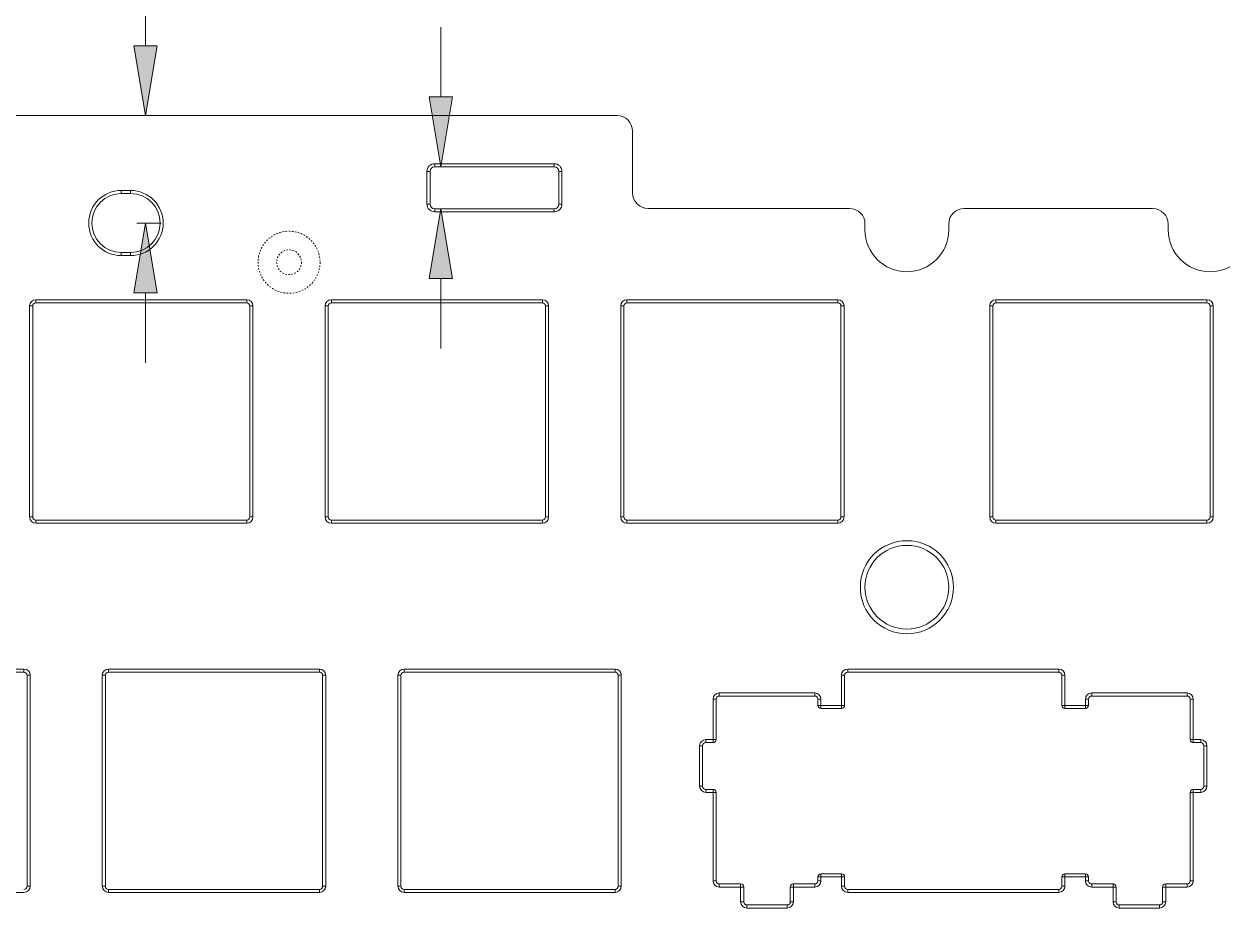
# Model space of a CAD drawing. Header units: millimetres. Extents: x 78 to 606, y -329 to -69.
# Drawn here: x 339.9 to 417.1, y -171.5 to -114.6 of the extents above; entities that cross this region are included whole.
import ezdxf

# ---------------------------------------------------------------- set-up
doc = ezdxf.new("R2010")
doc.units = ezdxf.units.MM
doc.header["$MEASUREMENT"] = 0
doc.linetypes.add('AI-Linetype-20', pattern=[0.18189, 0.090945, -0.090945])
doc.linetypes.add('AI-Linetype-21', pattern=[0.18189, 0.090945, -0.090945])
doc.layers.add('图层 1', color=7, linetype='Continuous', lineweight=0)

msp = doc.modelspace()

# ---------------------------------------------------------------- hatches: boundary and pattern name
at = {"layer": '图层 1', "true_color": 0x6ab82d, "transparency": 33554687}
h = msp.add_hatch(color=75, dxfattribs=at)
h.dxf.hatch_style = 2
h.paths.add_polyline_path([(347.004, -115.963), (348.504, -115.963), (347.754, -120.463)])
h = msp.add_hatch(color=75, dxfattribs=at)
h.dxf.hatch_style = 2
h.paths.add_polyline_path([(366.032, -119.263), (367.532, -119.263), (366.782, -123.763)])
h = msp.add_hatch(color=75, dxfattribs=at)
h.dxf.hatch_style = 2
h.paths.add_polyline_path([(367.532, -130.963), (366.032, -130.963), (366.782, -126.463)])
h = msp.add_hatch(color=75, dxfattribs=at)
h.dxf.hatch_style = 2
h.paths.add_polyline_path([(348.504, -131.885), (347.004, -131.885), (347.754, -127.385)])

# ---------------------------------------------------------------- linework, layer by layer
at = {"layer": '图层 1', "color": 75, "lineweight": 5, "true_color": 0x6ab82d}
for p, q in [((347.754, -115.963), (347.754, -110.749)), ((366.782, -119.263), (366.782, -114.763)), ((343.511, -120.463), (348.754, -120.463)), ((365.782, -123.763), (365.782, -123.763)), ((365.782, -126.463), (365.782, -126.463)), ((347.19, -127.385), (348.754, -127.385)), ((366.782, -130.963), (366.782, -135.463)), ((347.754, -131.885), (347.754, -136.385))]:
    msp.add_line(p, q, dxfattribs=at)
at = {"layer": '图层 1', "color": 18, "lineweight": 5, "true_color": 0x040000}
for p, q in [((378.142, -120.463), (313.142, -120.463)), ((379.142, -121.463), (379.142, -125.448)), ((346.19, -125.285), (346.19, -125.485)), ((346.79, -125.285), (346.19, -125.285)), ((346.79, -125.485), (346.19, -125.485)), ((346.79, -125.485), (346.79, -125.285)), ((380.142, -126.448), (393.125, -126.448)), ((412.665, -126.448), (400.525, -126.448)), ((394.125, -127.828), (394.125, -127.448)), ((399.525, -127.828), (399.525, -127.448)), ((413.665, -127.828), (413.665, -127.448)), ((346.19, -129.285), (346.19, -129.485)), ((346.19, -129.285), (346.79, -129.285)), ((346.19, -129.485), (346.79, -129.485)), ((346.79, -129.485), (346.79, -129.285)), ((340.278, -132.728), (340.278, -146.328)), ((340.478, -132.728), (340.278, -132.728)), ((340.478, -132.728), (340.478, -146.328)), ((340.678, -132.328), (340.678, -132.528)), ((354.278, -132.328), (340.678, -132.328)), ((354.278, -132.528), (340.678, -132.528)), ((354.278, -132.528), (354.278, -132.328)), ((354.478, -146.328), (354.478, -132.728)), ((354.678, -132.728), (354.478, -132.728)), ((354.678, -146.328), (354.678, -132.728)), ((359.328, -132.728), (359.328, -146.328)), ((359.528, -132.728), (359.328, -132.728)), ((359.528, -132.728), (359.528, -146.328)), ((359.728, -132.328), (359.728, -132.528)), ((373.328, -132.328), (359.728, -132.328)), ((373.328, -132.528), (359.728, -132.528)), ((373.328, -132.528), (373.328, -132.328)), ((373.528, -146.328), (373.528, -132.728)), ((373.728, -132.728), (373.528, -132.728)), ((373.728, -146.328), (373.728, -132.728)), ((378.378, -132.728), (378.378, -146.328)), ((378.578, -132.728), (378.378, -132.728)), ((378.578, -132.728), (378.578, -146.328)), ((378.778, -132.328), (378.778, -132.528)), ((392.378, -132.328), (378.778, -132.328)), ((392.378, -132.528), (378.778, -132.528)), ((392.378, -132.528), (392.378, -132.328)), ((392.578, -146.328), (392.578, -132.728)), ((392.778, -132.728), (392.578, -132.728)), ((392.778, -146.328), (392.778, -132.728)), ((402.166, -132.728), (402.166, -146.328)), ((402.366, -132.728), (402.166, -132.728)), ((402.366, -132.728), (402.366, -146.328)), ((402.566, -132.328), (402.566, -132.528)), ((416.166, -132.328), (402.566, -132.328)), ((416.166, -132.528), (402.566, -132.528)), ((416.166, -132.528), (416.166, -132.328)), ((416.566, -132.728), (416.366, -132.728)), ((416.366, -146.328), (416.366, -132.728)), ((416.566, -146.328), (416.566, -132.728)), ((340.278, -146.328), (340.478, -146.328)), ((340.678, -146.528), (340.678, -146.728)), ((340.678, -146.528), (354.278, -146.528)), ((354.278, -146.728), (354.278, -146.528)), ((354.478, -146.328), (354.678, -146.328)), ((359.328, -146.328), (359.528, -146.328)), ((359.728, -146.528), (359.728, -146.728)), ((359.728, -146.528), (373.328, -146.528)), ((373.328, -146.728), (373.328, -146.528)), ((373.528, -146.328), (373.728, -146.328)), ((378.378, -146.328), (378.578, -146.328)), ((378.778, -146.528), (378.778, -146.728)), ((378.778, -146.528), (392.378, -146.528)), ((392.378, -146.728), (392.378, -146.528)), ((392.578, -146.328), (392.778, -146.328)), ((402.166, -146.328), (402.366, -146.328)), ((402.566, -146.528), (416.166, -146.528)), ((402.566, -146.528), (402.566, -146.728)), ((416.166, -146.728), (416.166, -146.528)), ((416.366, -146.328), (416.566, -146.328)), ((340.678, -146.728), (354.278, -146.728)), ((359.728, -146.728), (373.328, -146.728)), ((378.778, -146.728), (392.378, -146.728)), ((402.566, -146.728), (416.166, -146.728)), ((339.916, -156.127), (326.316, -156.127)), ((339.916, -156.327), (326.316, -156.327)), ((339.916, -156.327), (339.916, -156.127)), ((340.116, -170.127), (340.116, -156.527)), ((340.316, -156.527), (340.116, -156.527)), ((340.316, -170.127), (340.316, -156.527)), ((344.966, -156.527), (344.966, -170.127)), ((345.166, -156.527), (344.966, -156.527)), ((345.166, -156.527), (345.166, -170.127)), ((345.366, -156.127), (345.366, -156.327)), ((358.966, -156.127), (345.366, -156.127)), ((358.966, -156.327), (345.366, -156.327)), ((358.966, -156.327), (358.966, -156.127)), ((359.166, -170.127), (359.166, -156.527)), ((359.366, -156.527), (359.166, -156.527)), ((359.366, -170.127), (359.366, -156.527)), ((364.016, -156.527), (364.016, -170.127)), ((364.216, -156.527), (364.016, -156.527)), ((364.216, -156.527), (364.216, -170.127)), ((364.416, -156.127), (364.416, -156.327)), ((378.016, -156.127), (364.416, -156.127)), ((378.016, -156.327), (364.416, -156.327)), ((378.016, -156.327), (378.016, -156.127)), ((378.216, -170.127), (378.216, -156.527)), ((378.416, -156.527), (378.216, -156.527)), ((378.416, -170.127), (378.416, -156.527)), ((392.611, -158.672), (392.611, -156.527)), ((392.811, -156.527), (392.611, -156.527)), ((392.811, -156.527), (392.811, -158.472)), ((393.011, -156.127), (393.011, -156.327)), ((406.611, -156.127), (393.011, -156.127)), ((406.611, -156.327), (393.011, -156.327)), ((406.611, -156.327), (406.611, -156.127)), ((407.011, -156.527), (406.811, -156.527)), ((406.811, -158.472), (406.811, -156.527)), ((407.011, -158.672), (407.011, -156.527)), ((384.536, -158.072), (384.336, -158.072)), ((384.336, -160.872), (384.336, -158.072)), ((384.536, -158.072), (384.536, -160.672)), ((390.886, -157.672), (384.736, -157.672)), ((384.736, -157.672), (384.736, -157.872)), ((390.886, -157.872), (384.736, -157.872)), ((390.886, -157.872), (390.886, -157.672)), ((391.286, -158.072), (391.086, -158.072)), ((391.086, -158.472), (391.086, -158.072)), ((391.286, -158.672), (391.286, -158.072)), ((408.536, -158.072), (408.336, -158.072)), ((408.336, -158.672), (408.336, -158.072)), ((408.536, -158.072), (408.536, -158.472)), ((414.886, -157.672), (408.736, -157.672)), ((408.736, -157.672), (408.736, -157.872)), ((414.886, -157.872), (408.736, -157.872)), ((414.886, -157.872), (414.886, -157.672)), ((415.286, -158.072), (415.086, -158.072)), ((415.086, -160.672), (415.086, -158.072)), ((415.286, -160.872), (415.286, -158.072)), ((392.811, -158.472), (391.086, -158.472)), ((392.611, -158.672), (391.286, -158.672)), ((408.536, -158.472), (406.811, -158.472)), ((408.336, -158.672), (407.011, -158.672)), ((383.661, -161.072), (383.461, -161.072)), ((383.461, -161.072), (383.461, -163.682)), ((383.661, -161.072), (383.661, -163.682)), ((384.536, -160.672), (383.861, -160.672)), ((383.861, -160.672), (383.861, -160.872)), ((384.336, -160.872), (383.861, -160.872)), ((415.761, -160.672), (415.086, -160.672)), ((415.761, -160.872), (415.286, -160.872)), ((415.761, -160.872), (415.761, -160.672)), ((416.161, -161.072), (415.961, -161.072)), ((415.961, -163.682), (415.961, -161.072)), ((416.161, -163.682), (416.161, -161.072)), ((383.461, -163.682), (383.661, -163.682)), ((415.961, -163.682), (416.161, -163.682)), ((383.861, -163.882), (384.336, -163.882)), ((383.861, -163.882), (383.861, -164.082)), ((384.536, -164.082), (383.861, -164.082)), ((384.336, -169.782), (384.336, -163.882)), ((384.536, -164.082), (384.536, -169.782)), ((415.761, -164.082), (415.086, -164.082)), ((415.086, -169.782), (415.086, -164.082)), ((415.286, -163.882), (415.761, -163.882)), ((415.286, -169.782), (415.286, -163.882)), ((415.761, -164.082), (415.761, -163.882)), ((384.336, -169.782), (384.536, -169.782)), ((392.811, -169.527), (391.086, -169.527)), ((391.086, -169.782), (391.086, -169.527)), ((391.086, -169.782), (391.286, -169.782)), ((391.286, -169.327), (392.611, -169.327)), ((391.286, -169.782), (391.286, -169.327)), ((392.611, -170.127), (392.611, -169.327)), ((392.811, -169.527), (392.811, -170.127)), ((408.536, -169.527), (406.811, -169.527)), ((406.811, -170.127), (406.811, -169.527)), ((407.011, -169.327), (408.336, -169.327)), ((407.011, -170.127), (407.011, -169.327)), ((408.336, -169.782), (408.336, -169.327)), ((408.336, -169.782), (408.536, -169.782)), ((408.536, -169.527), (408.536, -169.782)), ((415.086, -169.782), (415.286, -169.782)), ((326.316, -170.527), (339.916, -170.527)), ((340.116, -170.127), (340.316, -170.127)), ((344.966, -170.127), (345.166, -170.127)), ((345.366, -170.327), (345.366, -170.527)), ((345.366, -170.327), (358.966, -170.327)), ((345.366, -170.527), (358.966, -170.527)), ((358.966, -170.527), (358.966, -170.327)), ((359.166, -170.127), (359.366, -170.127)), ((364.016, -170.127), (364.216, -170.127)), ((364.416, -170.327), (364.416, -170.527)), ((364.416, -170.327), (378.016, -170.327)), ((364.416, -170.527), (378.016, -170.527)), ((378.016, -170.527), (378.016, -170.327)), ((378.216, -170.127), (378.416, -170.127)), ((384.736, -169.982), (386.111, -169.982)), ((384.736, -169.982), (384.736, -170.182)), ((386.311, -170.182), (384.736, -170.182)), ((386.111, -171.132), (386.111, -169.982)), ((386.311, -170.182), (386.311, -171.132)), ((390.886, -170.182), (389.311, -170.182)), ((389.311, -171.132), (389.311, -170.182)), ((389.511, -169.982), (390.886, -169.982)), ((389.511, -171.132), (389.511, -169.982)), ((390.886, -170.182), (390.886, -169.982)), ((392.611, -170.127), (392.811, -170.127)), ((393.011, -170.327), (406.611, -170.327)), ((393.011, -170.327), (393.011, -170.527)), ((393.011, -170.527), (406.611, -170.527)), ((406.611, -170.527), (406.611, -170.327)), ((406.811, -170.127), (407.011, -170.127)), ((408.736, -169.982), (410.111, -169.982)), ((408.736, -169.982), (408.736, -170.182)), ((410.311, -170.182), (408.736, -170.182)), ((410.111, -171.132), (410.111, -169.982)), ((410.311, -170.182), (410.311, -171.132)), ((414.886, -170.182), (413.311, -170.182)), ((413.311, -171.132), (413.311, -170.182)), ((413.511, -169.982), (414.886, -169.982)), ((413.511, -171.132), (413.511, -169.982)), ((414.886, -170.182), (414.886, -169.982)), ((386.111, -171.132), (386.311, -171.132)), ((386.511, -171.332), (389.111, -171.332)), ((386.511, -171.332), (386.511, -171.532)), ((389.111, -171.532), (389.111, -171.332)), ((389.311, -171.132), (389.511, -171.132)), ((410.111, -171.132), (410.311, -171.132)), ((410.511, -171.332), (413.111, -171.332)), ((410.511, -171.332), (410.511, -171.532)), ((413.111, -171.532), (413.111, -171.332)), ((413.311, -171.132), (413.511, -171.132)), ((386.511, -171.532), (389.111, -171.532)), ((410.511, -171.532), (413.111, -171.532))]:
    msp.add_line(p, q, dxfattribs=at)
at = {"layer": '图层 1', "color": 215, "lineweight": 5, "true_color": 0xab539b}
for p, q in [((365.892, -126.163), (365.892, -124.063)), ((365.892, -124.063), (366.092, -124.063)), ((366.092, -126.163), (366.092, -124.063)), ((366.392, -123.563), (366.392, -123.763)), ((366.392, -123.563), (374.092, -123.563)), ((366.392, -123.763), (374.092, -123.763)), ((374.092, -123.563), (374.092, -123.763)), ((374.392, -124.063), (374.392, -126.163)), ((374.592, -124.063), (374.392, -124.063)), ((374.592, -124.063), (374.592, -126.163)), ((365.892, -126.163), (366.092, -126.163)), ((366.392, -126.663), (366.392, -126.463)), ((374.092, -126.463), (366.392, -126.463)), ((374.092, -126.663), (374.092, -126.463)), ((374.592, -126.163), (374.392, -126.163)), ((374.092, -126.663), (366.392, -126.663))]:
    msp.add_line(p, q, dxfattribs=at)
at = {"layer": '图层 1', "color": 18, "lineweight": 0, "true_color": 0x040000}
for points in [[(347.004, -115.963), (348.504, -115.963), (347.754, -120.463), (347.754, -120.463)], [(366.032, -119.263), (367.532, -119.263), (366.782, -123.763), (366.782, -123.763)], [(367.532, -130.963), (366.032, -130.963), (366.782, -126.463), (366.782, -126.463)], [(348.504, -131.885), (347.004, -131.885), (347.754, -127.385), (347.754, -127.385)]]:
    msp.add_lwpolyline(points, close=True, dxfattribs=at)
at = {"layer": '图层 1'}
for points in [[(347.004, -115.963), (348.504, -115.963), (347.754, -120.463)], [(366.032, -119.263), (367.532, -119.263), (366.782, -123.763)], [(367.532, -130.963), (366.032, -130.963), (366.782, -126.463)], [(348.504, -131.885), (347.004, -131.885), (347.754, -127.385)]]:
    msp.add_lwpolyline(points, close=True, dxfattribs=at)
at = {"layer": '图层 1', "color": 8, "linetype": 'AI-Linetype-20', "lineweight": 5, "true_color": 0x7f8080}
msp.add_circle((357.003, -129.913), 2, dxfattribs=at)
at = {"layer": '图层 1', "color": 8, "linetype": 'AI-Linetype-21', "lineweight": 5, "true_color": 0x7f8080}
msp.add_circle((357.003, -129.913), 0.8, dxfattribs=at)
at = {"layer": '图层 1', "color": 18, "lineweight": 5, "true_color": 0x040000}
for radius in [3, 2.7]:
    msp.add_circle((396.825, -150.857), radius, dxfattribs=at)
for points, knots in [([(379.142, -121.463), (379.142, -120.91), (378.695, -120.463), (378.142, -120.463), (378.142, -120.463), (378.142, -120.463), (378.142, -120.463)], [0, 0, 0, 0, 1, 1, 1, 2, 2, 2, 2]), ([(346.19, -125.285), (345.03, -125.285), (344.09, -126.225), (344.09, -127.385), (344.09, -128.545), (345.03, -129.485), (346.19, -129.485)], [0, 0, 0, 0, 1, 1, 1, 2, 2, 2, 2]), ([(346.19, -125.485), (345.141, -125.485), (344.29, -126.335), (344.29, -127.385), (344.29, -128.434), (345.141, -129.285), (346.19, -129.285), (346.19, -129.285), (346.19, -129.285), (346.19, -129.285)], [0, 0, 0, 0, 1, 1, 1, 2, 2, 2, 3, 3, 3, 3]), ([(346.79, -129.485), (347.95, -129.485), (348.89, -128.545), (348.89, -127.385), (348.89, -126.225), (347.95, -125.285), (346.79, -125.285)], [0, 0, 0, 0, 1, 1, 1, 2, 2, 2, 2]), ([(346.79, -129.285), (347.84, -129.285), (348.69, -128.434), (348.69, -127.385), (348.69, -126.335), (347.84, -125.485), (346.79, -125.485), (346.79, -125.485), (346.79, -125.485), (346.79, -125.485)], [0, 0, 0, 0, 1, 1, 1, 2, 2, 2, 3, 3, 3, 3]), ([(394.125, -127.828), (394.125, -129.319), (395.333, -130.528), (396.825, -130.528), (398.316, -130.528), (399.525, -129.319), (399.525, -127.828)], [0, 0, 0, 0, 1, 1, 1, 2, 2, 2, 2]), ([(413.665, -127.828), (413.665, -129.319), (414.873, -130.528), (416.365, -130.528), (417.575, -130.528), (418.637, -129.723), (418.964, -128.558)], [0, 0, 0, 0, 1, 1, 1, 2, 2, 2, 2]), ([(340.678, -132.528), (340.567, -132.528), (340.478, -132.618), (340.478, -132.728), (340.478, -132.728), (340.478, -132.728), (340.478, -132.728)], [0, 0, 0, 0, 1, 1, 1, 2, 2, 2, 2]), ([(354.478, -132.728), (354.478, -132.618), (354.388, -132.528), (354.278, -132.528), (354.278, -132.528), (354.278, -132.528), (354.278, -132.528)], [0, 0, 0, 0, 1, 1, 1, 2, 2, 2, 2]), ([(359.728, -132.528), (359.617, -132.528), (359.528, -132.618), (359.528, -132.728), (359.528, -132.728), (359.528, -132.728), (359.528, -132.728)], [0, 0, 0, 0, 1, 1, 1, 2, 2, 2, 2]), ([(373.528, -132.728), (373.528, -132.618), (373.438, -132.528), (373.328, -132.528), (373.328, -132.528), (373.328, -132.528), (373.328, -132.528)], [0, 0, 0, 0, 1, 1, 1, 2, 2, 2, 2]), ([(378.778, -132.528), (378.667, -132.528), (378.578, -132.618), (378.578, -132.728), (378.578, -132.728), (378.578, -132.728), (378.578, -132.728)], [0, 0, 0, 0, 1, 1, 1, 2, 2, 2, 2]), ([(392.578, -132.728), (392.578, -132.618), (392.488, -132.528), (392.378, -132.528), (392.378, -132.528), (392.378, -132.528), (392.378, -132.528)], [0, 0, 0, 0, 1, 1, 1, 2, 2, 2, 2]), ([(402.566, -132.528), (402.455, -132.528), (402.366, -132.618), (402.366, -132.728), (402.366, -132.728), (402.366, -132.728), (402.366, -132.728)], [0, 0, 0, 0, 1, 1, 1, 2, 2, 2, 2]), ([(416.366, -132.728), (416.366, -132.618), (416.276, -132.528), (416.166, -132.528), (416.166, -132.528), (416.166, -132.528), (416.166, -132.528)], [0, 0, 0, 0, 1, 1, 1, 2, 2, 2, 2]), ([(340.478, -146.328), (340.478, -146.439), (340.567, -146.528), (340.678, -146.528), (340.678, -146.528), (340.678, -146.528), (340.678, -146.528)], [0, 0, 0, 0, 1, 1, 1, 2, 2, 2, 2]), ([(354.278, -146.528), (354.388, -146.528), (354.478, -146.439), (354.478, -146.328), (354.478, -146.328), (354.478, -146.328), (354.478, -146.328)], [0, 0, 0, 0, 1, 1, 1, 2, 2, 2, 2]), ([(359.528, -146.328), (359.528, -146.439), (359.617, -146.528), (359.728, -146.528), (359.728, -146.528), (359.728, -146.528), (359.728, -146.528)], [0, 0, 0, 0, 1, 1, 1, 2, 2, 2, 2]), ([(373.328, -146.528), (373.438, -146.528), (373.528, -146.439), (373.528, -146.328), (373.528, -146.328), (373.528, -146.328), (373.528, -146.328)], [0, 0, 0, 0, 1, 1, 1, 2, 2, 2, 2]), ([(378.578, -146.328), (378.578, -146.439), (378.667, -146.528), (378.778, -146.528), (378.778, -146.528), (378.778, -146.528), (378.778, -146.528)], [0, 0, 0, 0, 1, 1, 1, 2, 2, 2, 2]), ([(392.378, -146.528), (392.488, -146.528), (392.578, -146.439), (392.578, -146.328), (392.578, -146.328), (392.578, -146.328), (392.578, -146.328)], [0, 0, 0, 0, 1, 1, 1, 2, 2, 2, 2]), ([(402.366, -146.328), (402.366, -146.439), (402.455, -146.528), (402.566, -146.528), (402.566, -146.528), (402.566, -146.528), (402.566, -146.528)], [0, 0, 0, 0, 1, 1, 1, 2, 2, 2, 2]), ([(416.166, -146.528), (416.276, -146.528), (416.366, -146.439), (416.366, -146.328), (416.366, -146.328), (416.366, -146.328), (416.366, -146.328)], [0, 0, 0, 0, 1, 1, 1, 2, 2, 2, 2]), ([(340.116, -156.527), (340.116, -156.416), (340.026, -156.327), (339.916, -156.327), (339.916, -156.327), (339.916, -156.327), (339.916, -156.327)], [0, 0, 0, 0, 1, 1, 1, 2, 2, 2, 2]), ([(345.366, -156.327), (345.255, -156.327), (345.166, -156.416), (345.166, -156.527), (345.166, -156.527), (345.166, -156.527), (345.166, -156.527)], [0, 0, 0, 0, 1, 1, 1, 2, 2, 2, 2]), ([(359.166, -156.527), (359.166, -156.416), (359.076, -156.327), (358.966, -156.327), (358.966, -156.327), (358.966, -156.327), (358.966, -156.327)], [0, 0, 0, 0, 1, 1, 1, 2, 2, 2, 2]), ([(364.416, -156.327), (364.305, -156.327), (364.216, -156.416), (364.216, -156.527), (364.216, -156.527), (364.216, -156.527), (364.216, -156.527)], [0, 0, 0, 0, 1, 1, 1, 2, 2, 2, 2]), ([(378.216, -156.527), (378.216, -156.416), (378.126, -156.327), (378.016, -156.327), (378.016, -156.327), (378.016, -156.327), (378.016, -156.327)], [0, 0, 0, 0, 1, 1, 1, 2, 2, 2, 2]), ([(406.811, -156.527), (406.811, -156.416), (406.721, -156.327), (406.611, -156.327), (406.611, -156.327), (406.611, -156.327), (406.611, -156.327)], [0, 0, 0, 0, 1, 1, 1, 2, 2, 2, 2]), ([(384.736, -157.872), (384.625, -157.872), (384.536, -157.961), (384.536, -158.072), (384.536, -158.072), (384.536, -158.072), (384.536, -158.072)], [0, 0, 0, 0, 1, 1, 1, 2, 2, 2, 2]), ([(391.086, -158.072), (391.086, -157.961), (390.996, -157.872), (390.886, -157.872), (390.886, -157.872), (390.886, -157.872), (390.886, -157.872)], [0, 0, 0, 0, 1, 1, 1, 2, 2, 2, 2]), ([(408.736, -157.872), (408.625, -157.872), (408.536, -157.961), (408.536, -158.072), (408.536, -158.072), (408.536, -158.072), (408.536, -158.072)], [0, 0, 0, 0, 1, 1, 1, 2, 2, 2, 2]), ([(415.086, -158.072), (415.086, -157.961), (414.996, -157.872), (414.886, -157.872), (414.886, -157.872), (414.886, -157.872), (414.886, -157.872)], [0, 0, 0, 0, 1, 1, 1, 2, 2, 2, 2]), ([(415.961, -161.072), (415.961, -160.961), (415.871, -160.872), (415.761, -160.872), (415.761, -160.872), (415.761, -160.872), (415.761, -160.872)], [0, 0, 0, 0, 1, 1, 1, 2, 2, 2, 2]), ([(384.536, -169.782), (384.536, -169.892), (384.625, -169.982), (384.736, -169.982), (384.736, -169.982), (384.736, -169.982), (384.736, -169.982)], [0, 0, 0, 0, 1, 1, 1, 2, 2, 2, 2]), ([(390.886, -169.982), (390.996, -169.982), (391.086, -169.892), (391.086, -169.782), (391.086, -169.782), (391.086, -169.782), (391.086, -169.782)], [0, 0, 0, 0, 1, 1, 1, 2, 2, 2, 2]), ([(408.536, -169.782), (408.536, -169.892), (408.625, -169.982), (408.736, -169.982), (408.736, -169.982), (408.736, -169.982), (408.736, -169.982)], [0, 0, 0, 0, 1, 1, 1, 2, 2, 2, 2]), ([(414.886, -169.982), (414.996, -169.982), (415.086, -169.892), (415.086, -169.782), (415.086, -169.782), (415.086, -169.782), (415.086, -169.782)], [0, 0, 0, 0, 1, 1, 1, 2, 2, 2, 2]), ([(339.916, -170.327), (340.026, -170.327), (340.116, -170.237), (340.116, -170.127), (340.116, -170.127), (340.116, -170.127), (340.116, -170.127)], [0, 0, 0, 0, 1, 1, 1, 2, 2, 2, 2]), ([(345.166, -170.127), (345.166, -170.237), (345.255, -170.327), (345.366, -170.327), (345.366, -170.327), (345.366, -170.327), (345.366, -170.327)], [0, 0, 0, 0, 1, 1, 1, 2, 2, 2, 2]), ([(358.966, -170.327), (359.076, -170.327), (359.166, -170.237), (359.166, -170.127), (359.166, -170.127), (359.166, -170.127), (359.166, -170.127)], [0, 0, 0, 0, 1, 1, 1, 2, 2, 2, 2]), ([(364.216, -170.127), (364.216, -170.237), (364.305, -170.327), (364.416, -170.327), (364.416, -170.327), (364.416, -170.327), (364.416, -170.327)], [0, 0, 0, 0, 1, 1, 1, 2, 2, 2, 2]), ([(378.016, -170.327), (378.126, -170.327), (378.216, -170.237), (378.216, -170.127), (378.216, -170.127), (378.216, -170.127), (378.216, -170.127)], [0, 0, 0, 0, 1, 1, 1, 2, 2, 2, 2])]:
    msp.add_open_spline(points, degree=3, knots=knots, dxfattribs=at)
at = {"layer": '图层 1', "color": 215, "lineweight": 5, "true_color": 0xab539b}
for points in [[(366.392, -123.563), (366.116, -123.563), (365.892, -123.787), (365.892, -124.063)], [(366.392, -123.763), (366.227, -123.763), (366.092, -123.897), (366.092, -124.063)], [(374.592, -124.063), (374.592, -123.787), (374.368, -123.563), (374.092, -123.563)], [(374.392, -124.063), (374.392, -123.897), (374.258, -123.763), (374.092, -123.763)], [(365.892, -126.163), (365.892, -126.439), (366.116, -126.663), (366.392, -126.663)], [(366.092, -126.163), (366.092, -126.328), (366.227, -126.463), (366.392, -126.463)], [(374.092, -126.663), (374.368, -126.663), (374.592, -126.439), (374.592, -126.163)], [(374.092, -126.463), (374.258, -126.463), (374.392, -126.328), (374.392, -126.163)]]:
    msp.add_open_spline(points, degree=3, dxfattribs=at)
at = {"layer": '图层 1', "color": 18, "lineweight": 5, "true_color": 0x040000}
for points in [[(379.142, -125.448), (379.142, -126), (379.59, -126.448), (380.142, -126.448)], [(394.125, -127.448), (394.125, -126.896), (393.677, -126.448), (393.125, -126.448)], [(400.525, -126.448), (399.972, -126.448), (399.525, -126.896), (399.525, -127.448)], [(413.665, -127.448), (413.665, -126.896), (413.217, -126.448), (412.665, -126.448)], [(340.678, -132.328), (340.457, -132.328), (340.278, -132.507), (340.278, -132.728)], [(354.678, -132.728), (354.678, -132.507), (354.499, -132.328), (354.278, -132.328)], [(359.728, -132.328), (359.507, -132.328), (359.328, -132.507), (359.328, -132.728)], [(373.728, -132.728), (373.728, -132.507), (373.549, -132.328), (373.328, -132.328)], [(378.778, -132.328), (378.557, -132.328), (378.378, -132.507), (378.378, -132.728)], [(392.778, -132.728), (392.778, -132.507), (392.599, -132.328), (392.378, -132.328)], [(402.566, -132.328), (402.345, -132.328), (402.166, -132.507), (402.166, -132.728)], [(416.566, -132.728), (416.566, -132.507), (416.387, -132.328), (416.166, -132.328)], [(340.278, -146.328), (340.278, -146.549), (340.457, -146.728), (340.678, -146.728)], [(354.278, -146.728), (354.499, -146.728), (354.678, -146.549), (354.678, -146.328)], [(359.328, -146.328), (359.328, -146.549), (359.507, -146.728), (359.728, -146.728)], [(373.328, -146.728), (373.549, -146.728), (373.728, -146.549), (373.728, -146.328)], [(378.378, -146.328), (378.378, -146.549), (378.557, -146.728), (378.778, -146.728)], [(392.378, -146.728), (392.599, -146.728), (392.778, -146.549), (392.778, -146.328)], [(402.166, -146.328), (402.166, -146.549), (402.345, -146.728), (402.566, -146.728)], [(416.166, -146.728), (416.387, -146.728), (416.566, -146.549), (416.566, -146.328)], [(340.316, -156.527), (340.316, -156.306), (340.137, -156.127), (339.916, -156.127)], [(345.366, -156.127), (345.145, -156.127), (344.966, -156.306), (344.966, -156.527)], [(359.366, -156.527), (359.366, -156.306), (359.187, -156.127), (358.966, -156.127)], [(364.416, -156.127), (364.195, -156.127), (364.016, -156.306), (364.016, -156.527)], [(378.416, -156.527), (378.416, -156.306), (378.237, -156.127), (378.016, -156.127)], [(393.011, -156.127), (392.79, -156.127), (392.611, -156.306), (392.611, -156.527)], [(393.011, -156.327), (392.9, -156.327), (392.811, -156.416), (392.811, -156.527)], [(407.011, -156.527), (407.011, -156.306), (406.832, -156.127), (406.611, -156.127)], [(384.736, -157.672), (384.515, -157.672), (384.336, -157.851), (384.336, -158.072)], [(391.286, -158.072), (391.286, -157.851), (391.107, -157.672), (390.886, -157.672)], [(408.736, -157.672), (408.515, -157.672), (408.336, -157.851), (408.336, -158.072)], [(415.286, -158.072), (415.286, -157.851), (415.107, -157.672), (414.886, -157.672)], [(391.086, -158.472), (391.086, -158.582), (391.175, -158.672), (391.286, -158.672)], [(392.611, -158.672), (392.721, -158.672), (392.811, -158.582), (392.811, -158.472)], [(406.811, -158.472), (406.811, -158.582), (406.9, -158.672), (407.011, -158.672)], [(408.336, -158.672), (408.446, -158.672), (408.536, -158.582), (408.536, -158.472)], [(383.861, -160.672), (383.64, -160.672), (383.461, -160.851), (383.461, -161.072)], [(383.861, -160.872), (383.75, -160.872), (383.661, -160.961), (383.661, -161.072)], [(384.336, -160.872), (384.446, -160.872), (384.536, -160.782), (384.536, -160.672)], [(415.086, -160.672), (415.086, -160.782), (415.175, -160.872), (415.286, -160.872)], [(416.161, -161.072), (416.161, -160.851), (415.982, -160.672), (415.761, -160.672)], [(383.461, -163.682), (383.461, -163.903), (383.64, -164.082), (383.861, -164.082)], [(383.661, -163.682), (383.661, -163.792), (383.75, -163.882), (383.861, -163.882)], [(415.761, -164.082), (415.982, -164.082), (416.161, -163.903), (416.161, -163.682)], [(415.761, -163.882), (415.871, -163.882), (415.961, -163.792), (415.961, -163.682)], [(384.536, -164.082), (384.536, -163.971), (384.446, -163.882), (384.336, -163.882)], [(415.286, -163.882), (415.175, -163.882), (415.086, -163.971), (415.086, -164.082)], [(384.336, -169.782), (384.336, -170.003), (384.515, -170.182), (384.736, -170.182)], [(390.886, -170.182), (391.107, -170.182), (391.286, -170.003), (391.286, -169.782)], [(391.286, -169.327), (391.175, -169.327), (391.086, -169.416), (391.086, -169.527)], [(392.811, -169.527), (392.811, -169.416), (392.721, -169.327), (392.611, -169.327)], [(407.011, -169.327), (406.9, -169.327), (406.811, -169.416), (406.811, -169.527)], [(408.536, -169.527), (408.536, -169.416), (408.446, -169.327), (408.336, -169.327)], [(408.336, -169.782), (408.336, -170.003), (408.515, -170.182), (408.736, -170.182)], [(414.886, -170.182), (415.107, -170.182), (415.286, -170.003), (415.286, -169.782)], [(339.916, -170.527), (340.137, -170.527), (340.316, -170.348), (340.316, -170.127)], [(344.966, -170.127), (344.966, -170.348), (345.145, -170.527), (345.366, -170.527)], [(358.966, -170.527), (359.187, -170.527), (359.366, -170.348), (359.366, -170.127)], [(364.016, -170.127), (364.016, -170.348), (364.195, -170.527), (364.416, -170.527)], [(378.016, -170.527), (378.237, -170.527), (378.416, -170.348), (378.416, -170.127)], [(386.311, -170.182), (386.311, -170.071), (386.221, -169.982), (386.111, -169.982)], [(389.511, -169.982), (389.4, -169.982), (389.311, -170.071), (389.311, -170.182)], [(392.611, -170.127), (392.611, -170.348), (392.79, -170.527), (393.011, -170.527)], [(392.811, -170.127), (392.811, -170.237), (392.9, -170.327), (393.011, -170.327)], [(406.611, -170.527), (406.832, -170.527), (407.011, -170.348), (407.011, -170.127)], [(406.611, -170.327), (406.721, -170.327), (406.811, -170.237), (406.811, -170.127)], [(410.311, -170.182), (410.311, -170.071), (410.221, -169.982), (410.111, -169.982)], [(413.511, -169.982), (413.4, -169.982), (413.311, -170.071), (413.311, -170.182)], [(386.111, -171.132), (386.111, -171.353), (386.29, -171.532), (386.511, -171.532)], [(386.311, -171.132), (386.311, -171.242), (386.4, -171.332), (386.511, -171.332)], [(389.111, -171.532), (389.332, -171.532), (389.511, -171.353), (389.511, -171.132)], [(389.111, -171.332), (389.221, -171.332), (389.311, -171.242), (389.311, -171.132)], [(410.111, -171.132), (410.111, -171.353), (410.29, -171.532), (410.511, -171.532)], [(410.311, -171.132), (410.311, -171.242), (410.4, -171.332), (410.511, -171.332)], [(413.111, -171.532), (413.332, -171.532), (413.511, -171.353), (413.511, -171.132)], [(413.111, -171.332), (413.221, -171.332), (413.311, -171.242), (413.311, -171.132)]]:
    msp.add_open_spline(points, degree=3, dxfattribs=at)

doc.saveas('drawing.dxf')
